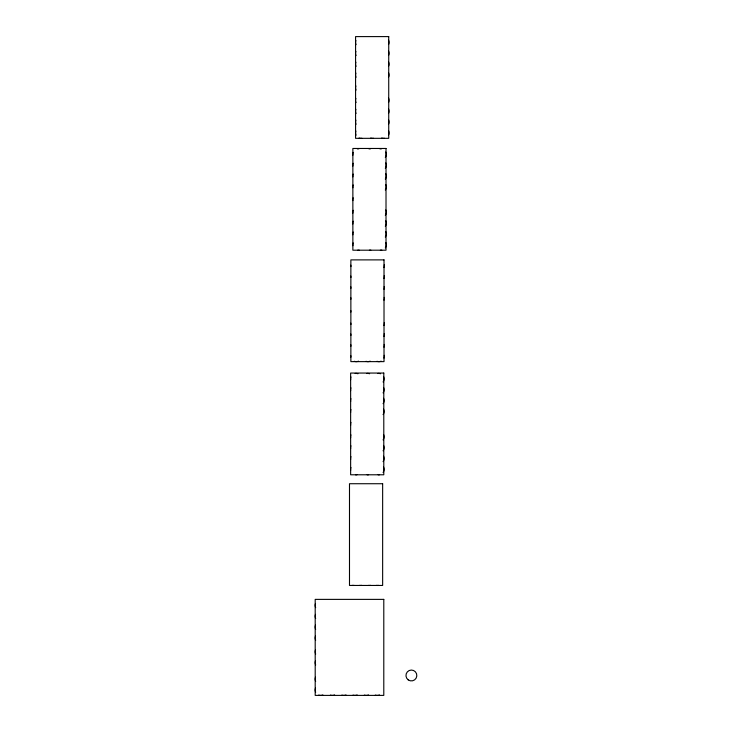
<?xml version="1.0" encoding="UTF-8"?>
<svg xmlns="http://www.w3.org/2000/svg" width="732" height="732" viewBox="0 0 732 732"><rect width="100%" height="100%" fill="white"/><g stroke="black" fill="none" stroke-linecap="round" stroke-linejoin="round"><path stroke-width="1.1" d="M385.819 173.704A5.426 5.426 0 0 1 385.307 179.111M385.819 152A5.426 5.426 0 0 1 385.307 157.407M379.981 148.907A5.426 5.426 0 0 1 381.39 148.852M385.819 184.601A5.426 5.426 0 0 1 385.307 190.009M385.819 162.897A5.426 5.426 0 0 1 385.307 168.305M352.916 187.767A5.426 5.426 0 0 1 353.181 184.967M369.01 148.907A5.426 5.426 0 0 1 370.429 148.852M385.819 242.539A5.426 5.426 0 0 1 385.307 247.938M381.784 250.152A5.426 5.426 0 0 1 380.365 250.198M385.819 209.928A5.426 5.426 0 0 1 385.307 215.336M370.813 250.152A5.426 5.426 0 0 1 369.404 250.198M385.819 220.826A5.426 5.426 0 0 1 385.307 226.234M385.819 231.641A5.426 5.426 0 0 1 385.307 237.049M352.916 155.157A5.426 5.426 0 0 1 353.181 152.366M357.362 148.907A5.426 5.426 0 0 1 358.781 148.852M352.916 166.054A5.426 5.426 0 0 1 353.181 163.254M352.916 176.87A5.426 5.426 0 0 1 353.181 174.07M352.916 200.605A5.426 5.426 0 0 1 353.181 197.814M359.165 250.152A5.426 5.426 0 0 1 357.756 250.198M352.916 245.696A5.426 5.426 0 0 1 353.181 242.896M352.916 213.094A5.426 5.426 0 0 1 353.181 210.294M352.916 223.992A5.426 5.426 0 0 1 353.181 221.192M352.916 234.798A5.426 5.426 0 0 1 353.181 231.998M388.536 61.836A5.426 5.426 0 0 1 388.692 65.99M388.536 40.132A5.426 5.426 0 0 1 388.692 44.286M388.536 72.733A5.426 5.426 0 0 1 388.692 76.887M388.536 51.03A5.426 5.426 0 0 1 388.692 55.184M356.045 77.253A5.426 5.426 0 0 1 355.898 73.099M388.536 130.671A5.426 5.426 0 0 1 388.692 134.825M384.501 138.284A5.426 5.426 0 0 1 381.701 138.019M388.536 98.07A5.426 5.426 0 0 1 388.692 102.224M373.54 138.284A5.426 5.426 0 0 1 370.74 138.019M388.536 108.967A5.426 5.426 0 0 1 388.692 113.112M388.536 119.774A5.426 5.426 0 0 1 388.692 123.928M356.045 44.652A5.426 5.426 0 0 1 355.898 40.498M356.045 55.55A5.426 5.426 0 0 1 355.898 51.396M356.045 66.356A5.426 5.426 0 0 1 355.898 62.202M356.045 90.1A5.426 5.426 0 0 1 355.898 85.946M361.892 138.284A5.426 5.426 0 0 1 359.092 138.019M356.045 135.182A5.426 5.426 0 0 1 355.898 131.037M356.045 102.581A5.426 5.426 0 0 1 355.898 98.427M356.045 113.478A5.426 5.426 0 0 1 355.898 109.324M356.045 124.294A5.426 5.426 0 0 1 355.898 120.14M384.245 286.487A5.426 5.426 0 0 1 383.971 289.286M384.245 264.783A5.426 5.426 0 0 1 383.971 267.573M384.245 297.384A5.426 5.426 0 0 1 383.971 300.184M384.245 275.671A5.426 5.426 0 0 1 383.971 278.471M350.921 299.187A5.426 5.426 0 0 1 350.866 297.768M384.245 355.313A5.426 5.426 0 0 1 383.971 358.113M381.143 361.16A5.426 5.426 0 0 1 376.989 361.306M384.245 322.711A5.426 5.426 0 0 1 383.971 325.511M370.182 361.16A5.426 5.426 0 0 1 366.027 361.306M384.245 333.609A5.426 5.426 0 0 1 383.971 336.409M384.245 344.415A5.426 5.426 0 0 1 383.971 347.215M350.921 266.585A5.426 5.426 0 0 1 350.866 265.167M350.921 277.483A5.426 5.426 0 0 1 350.866 276.065M350.921 288.289A5.426 5.426 0 0 1 350.866 286.871M350.921 312.033A5.426 5.426 0 0 1 350.866 310.615M358.534 361.16A5.426 5.426 0 0 1 354.38 361.306M350.921 357.125A5.426 5.426 0 0 1 350.866 355.706M350.921 324.523A5.426 5.426 0 0 1 350.866 323.105M350.921 335.412A5.426 5.426 0 0 1 350.866 334.002M350.921 346.227A5.426 5.426 0 0 1 350.866 344.809M350.683 425.201A5.426 5.426 0 0 1 350.948 422.401M383.595 409.188A5.426 5.426 0 0 1 383.083 414.596M383.595 376.587A5.426 5.426 0 0 1 383.083 381.994M377.749 373.494A5.426 5.426 0 0 1 380.548 373.759M366.787 373.494A5.426 5.426 0 0 1 369.587 373.759M383.595 387.484A5.426 5.426 0 0 1 383.083 392.892M383.595 398.29A5.426 5.426 0 0 1 383.083 403.698M350.683 412.354A5.426 5.426 0 0 1 350.948 409.554M350.683 379.752A5.426 5.426 0 0 1 350.948 376.953M355.139 373.494A5.426 5.426 0 0 1 357.939 373.759M350.683 390.641A5.426 5.426 0 0 1 350.948 387.85M350.683 401.456A5.426 5.426 0 0 1 350.948 398.656M356.942 474.739A5.426 5.426 0 0 1 355.523 474.784M350.683 470.283A5.426 5.426 0 0 1 350.948 467.492M350.683 437.681A5.426 5.426 0 0 1 350.948 434.881M350.683 448.579A5.426 5.426 0 0 1 350.948 445.779M350.683 459.385A5.426 5.426 0 0 1 350.948 456.594M383.595 467.126A5.426 5.426 0 0 1 383.083 472.533M379.56 474.739A5.426 5.426 0 0 1 378.142 474.784M383.595 456.228A5.426 5.426 0 0 1 383.083 461.636M368.589 474.739A5.426 5.426 0 0 1 367.171 474.784M383.595 445.422A5.426 5.426 0 0 1 383.083 450.82M383.595 434.524A5.426 5.426 0 0 1 383.083 439.923M315.666 607.615A5.426 5.426 0 0 1 315.519 603.461M315.666 618.513A5.426 5.426 0 0 1 315.519 614.358M315.666 640.216A5.426 5.426 0 0 1 315.519 636.062M315.666 629.319A5.426 5.426 0 0 1 315.519 625.165M315.666 664.958A5.426 5.426 0 0 1 315.519 660.804M315.666 654.06A5.426 5.426 0 0 1 315.519 649.906M315.666 681.355A5.426 5.426 0 0 1 315.519 677.201M379.469 694.933A5.426 5.426 0 0 1 375.315 695.08M368.507 694.933A5.426 5.426 0 0 1 364.353 695.08M357.152 694.933A5.426 5.426 0 0 1 353.007 695.08M346.007 694.933A5.426 5.426 0 0 1 341.853 695.08M334.579 694.933A5.426 5.426 0 0 1 330.434 695.08M322.867 694.933A5.426 5.426 0 0 1 318.713 695.08M315.666 692.252A5.426 5.426 0 0 1 315.519 688.098M378.389 585.344A3.578 3.578 0 0 1 376.532 585.344M370.575 585.344A3.578 3.578 0 0 1 368.718 585.344M361.617 585.344A3.578 3.578 0 0 1 359.76 585.344M354.004 585.344A3.578 3.578 0 0 1 352.147 585.344M388.729 36.6L355.578 36.6L355.578 138.33L388.729 138.33L388.729 36.6M386.011 148.468L352.861 148.468L352.861 250.198L386.011 250.198L386.011 148.468M384.016 259.887L350.866 259.887L350.866 361.626L384.016 361.626L384.016 259.887M383.788 373.055L350.637 373.055L350.637 474.784L383.788 474.784L383.788 373.055M382.644 483.724L349.493 483.724L349.493 585.454L382.644 585.454L382.644 483.724M383.788 599.38L315.199 599.38L315.199 695.4L383.788 695.4L383.788 599.38M408.246 679.909A5.426 5.426 0 0 0 416.801 676.002A5.426 5.426 0 0 0 409.133 670.549A5.426 5.426 0 0 0 408.246 679.909"/></g></svg>
